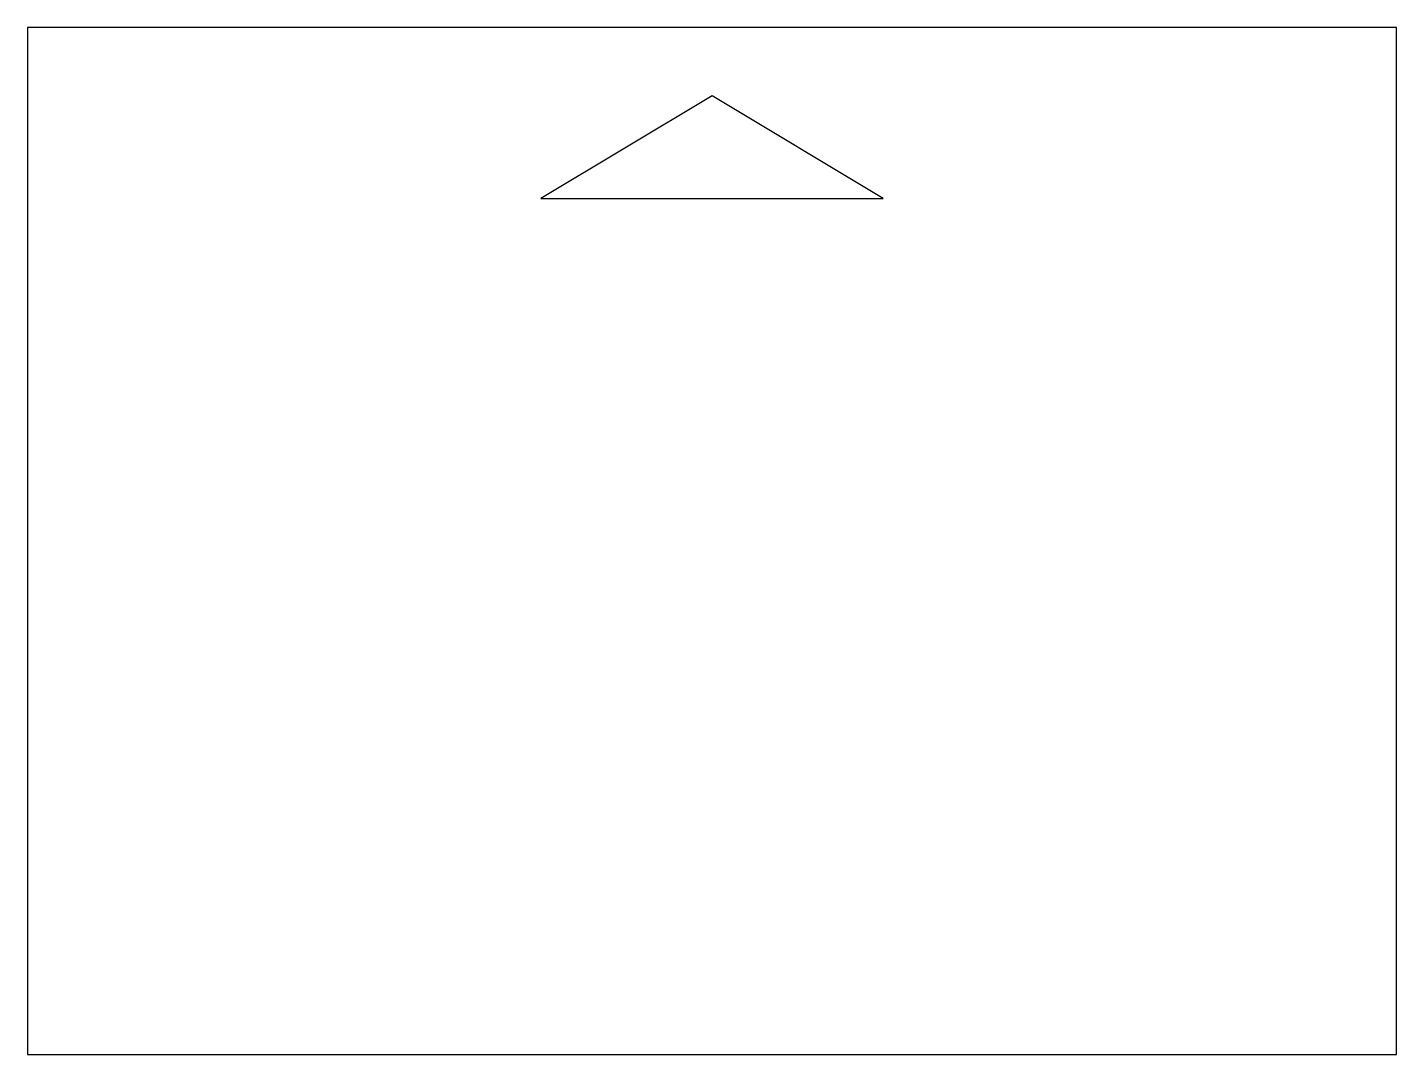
# Model space of a CAD drawing. Header units: millimetres. Extents: x 0 to 40, y 0 to 30.
import ezdxf

# ---------------------------------------------------------------- set-up
doc = ezdxf.new("R2010")
doc.units = ezdxf.units.MM
doc.layers.add('Pocket_Boundary', color=5, linetype='Continuous')
doc.layers.add('Pocket_Islands', color=1, linetype='Continuous')

msp = doc.modelspace()

# ---------------------------------------------------------------- linework, layer by layer
at = {"layer": 'Pocket_Boundary'}
msp.add_lwpolyline([(0, 0), (40, 0), (40, 30), (0, 30)], close=True, dxfattribs=at)
at = {"layer": 'Pocket_Islands'}
msp.add_lwpolyline([(15, 25), (25, 25), (20, 28)], close=True, dxfattribs=at)

doc.saveas('drawing.dxf')
